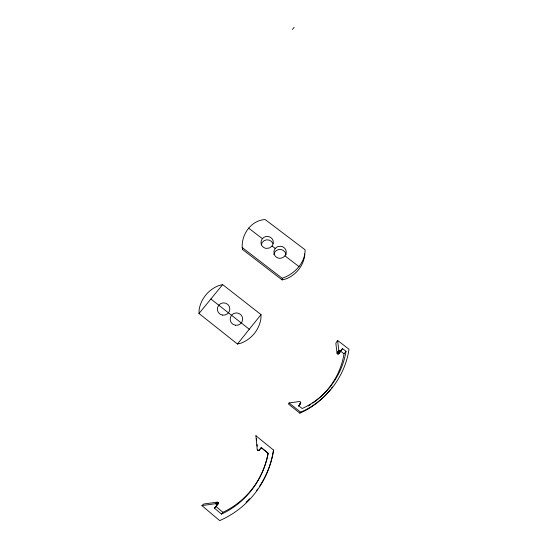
<?xml version="1.0" encoding="UTF-8"?>
<svg xmlns="http://www.w3.org/2000/svg" width="548" height="548" viewBox="0 0 548 548"><rect width="100%" height="100%" fill="white"/><g stroke="black" fill="none" stroke-linecap="round" stroke-linejoin="round"><path stroke-width="0.82" d="M304.743 253.916L304.736 255.416A30.62 29.688 1 0 1 285.864 278.966L282.097 279.905L242.456 249.415C240.373 235.674 250.703 220.207 265.17 219.563L305.072 249.778C305.352 263.026 294.153 274.226 282.206 278.274L242.182 247.511M261.006 314.607L260.944 318.511A31.366 30.866 -23.9 0 1 241.326 343.062L237.455 344.034L198.999 313.49L199.136 309.599A31.366 30.866 -23.9 0 1 218.858 285.556L222.659 284.618L261.006 314.607L237.455 344.034M242.456 249.415L242.49 247.922M221.529 514.12L222.885 512.298A79.542 76.775 -70.6 0 0 268.171 453.169L268.102 453.312A81.762 78.885 -70.1 0 1 221.529 514.12L214.474 508.188L216.446 505.626A1.192 1.137 -81.4 0 0 216.659 505.181L216.522 504.229L215.59 503.694L201.883 505.592L219.68 520.6A89.68 86.516 -69.3 0 0 273.575 450.134L255.895 435.749L257.218 449.627L257.916 450.435L259.142 450.305A1.123 1.089 -88.3 0 0 259.492 450.011L261.348 447.6L267.554 452.662M214.474 508.188L217.94 504.037A1.158 1.103 -81.6 0 0 218.145 503.612L218.008 502.68L217.111 502.167L203.774 504.009L201.883 505.592M282.097 279.905L282.206 278.274M298.4 406.267L299.749 404.506A1.089 1.069 73.8 0 0 299.941 404.095L299.955 403.643M299.749 404.506L300.544 403.307A1.123 1.103 73.2 0 0 300.742 402.896L300.585 401.999L299.674 401.499L289.036 402.938L288.549 404.136L299.825 413.151L304.407 411.014A81.186 80.892 -2.7 0 0 330.499 389.477M275.171 248.408L273.904 251.313L274.281 254.498A6.179 6.11 -31.5 0 0 279.192 258.252C283.535 258.909 287.727 254.19 285.844 250.018A6.179 5.747 16.1 0 0 280.939 246.292L277.747 246.579L275.171 248.408L272.082 246.052L269.506 247.956L266.307 248.402A6.158 6.069 -34.6 0 1 261.43 244.675C259.581 240.504 263.65 235.565 268.102 236.517A6.158 5.706 13.4 0 1 272.973 240.223L273.356 243.23L272.082 246.052M299.825 413.151L300.626 412.192L305.332 410A83.371 82.995 -2.6 0 0 348.192 353.953L349.001 349.247L337.589 340.424L335.835 343.24L337.047 353.083L337.726 353.823L338.582 353.768A1.069 1.048 44.9 0 0 338.911 353.487L340.657 351.206L344.041 353.83A74.912 74.692 6.9 0 1 312.675 403.15M299.941 404.095L300.742 402.896M337.047 353.083L338.835 350.521L337.589 340.424M337.157 353.357L338.835 350.521M337.246 353.481L338.952 350.802M337.349 353.59L339.041 350.925M337.458 353.686L339.144 351.042M337.589 353.761L339.39 351.22L340.411 351.22A1.096 1.075 43.8 0 0 340.753 350.932L342.548 348.596L346.021 351.289A76.925 76.631 5 0 1 302.188 408.513L298.694 405.726L300.544 403.307M337.726 353.823L339.534 351.282M337.863 353.864L339.678 351.323M338.013 353.885L339.829 351.343M338.157 353.885L339.979 351.343M338.301 353.864L340.13 351.323M338.445 353.823L340.411 351.22M338.911 353.487L342.548 348.596M258.526 450.477L258.861 450.415A1.151 1.117 -88.2 0 0 259.177 450.066L261.348 447.6M344.041 353.83L346.021 351.289M198.999 313.49L222.659 284.618M292.379 29.421L294.132 27.4M216.446 505.626L217.94 504.037M216.659 505.181L218.145 503.612M216.693 505.016L218.179 503.448M216.7 504.852L218.186 503.29M216.686 504.687L218.173 503.133M216.652 504.523L218.138 502.975M216.597 504.372L218.083 502.824M216.522 504.229L218.008 502.68M216.426 504.098L217.919 502.557M216.316 503.982L217.809 502.441M216.186 503.879L217.686 502.345M216.049 503.804L217.556 502.269M215.905 503.742L217.412 502.215M215.59 503.694L217.111 502.167M258.375 450.504L259.005 450.367M258.218 450.504L259.142 450.305M258.067 450.477L258.56 450.435M257.916 450.435L258.409 450.408M257.772 450.367L258.266 450.367M257.642 450.285L258.122 450.305M257.526 450.175L257.882 450.12L257.587 449.586M257.416 450.059L257.779 450.004M257.334 449.922L257.697 449.874M248.511 228.078L262.334 238.613M284.987 255.889L299.064 266.629M273.575 450.134L273.5 450.072A87.255 84.207 -69.8 0 1 264.581 477.671M210.884 298.989L249.285 329.259M289.036 402.938L300.626 412.192M261.088 447.586L268.102 453.312M255.895 435.749L256.293 436.078M216.022 506.53L222.885 512.298M256.539 438.606L256.697 440.297M257.101 444.517L257.265 446.209M264.198 478.411A87.255 84.207 -69.8 0 1 259.526 486.309M257.635 489.049A87.255 84.207 -69.8 0 1 256.656 490.392M249.614 498.721A87.255 84.207 -69.8 0 1 246.052 502.249M310.764 404.424A74.912 74.692 6.9 0 1 308.154 406.027M332.41 386.97A81.186 80.892 -2.7 0 1 331.465 388.231M261.218 244.867A6.11 5.918 -1 0 1 272.938 243.524M273.849 254.525A6.131 5.953 2.7 0 1 286.008 254.676M222.625 315.134A6.268 6.151 -24.2 0 0 229.427 306.729A6.268 6.151 -24.2 0 0 218.741 305.209A6.268 6.151 -24.2 0 0 222.625 315.134M235.448 325.259A6.281 6.199 -23.4 0 0 242.243 316.806A6.281 6.199 -23.4 0 0 231.509 315.278A6.281 6.199 -23.4 0 0 235.448 325.259"/></g></svg>
